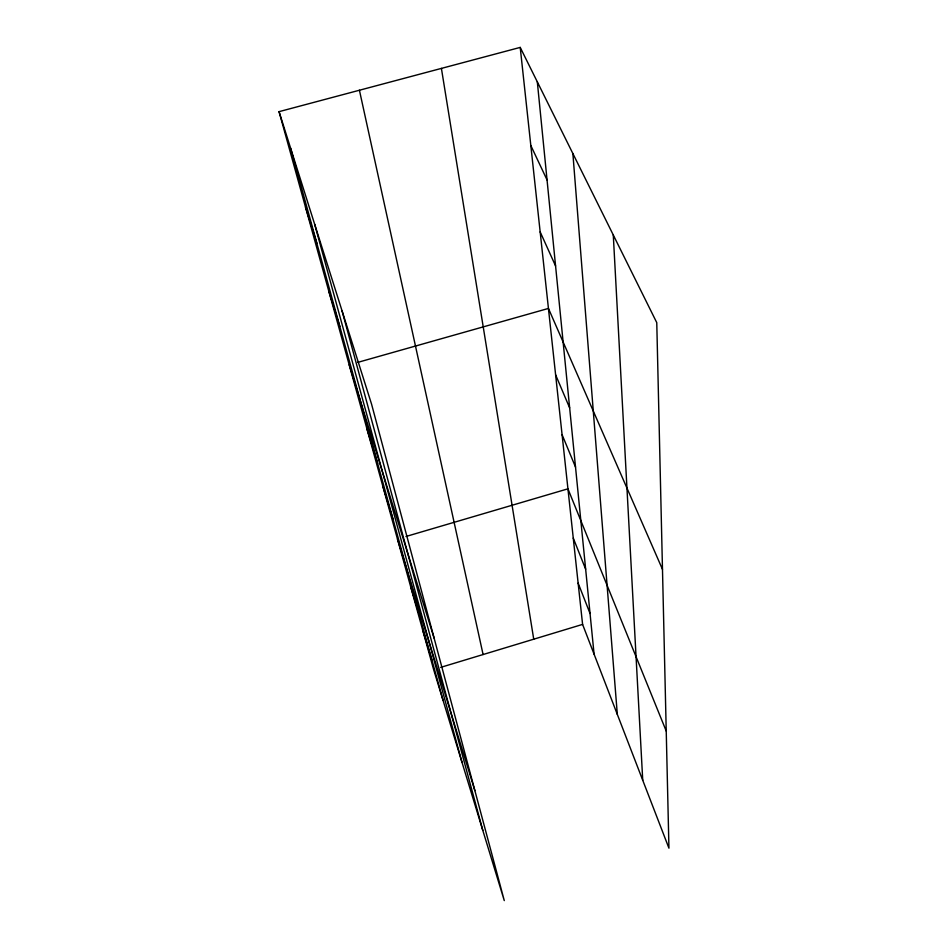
<?xml version="1.0" encoding="UTF-8"?>
<svg xmlns="http://www.w3.org/2000/svg" width="948" height="948" viewBox="0 0 948 948"><rect width="100%" height="100%" fill="white"/><g stroke="black" fill="none" stroke-linecap="round" stroke-linejoin="round"><path stroke-width="1.42" d="M440.69 667.38L582.593 624.4L520.215 47.4L279.056 111.651L433.615 669.525L504.277 900.6L371.557 404.121L279.056 111.651M405.957 536.497L567.935 488.824L666.231 731.074M357.657 362.409L548.442 308.432L662.486 569.381M520.215 47.4L656.763 322.64L668.944 848.176L582.593 624.4M530.833 145.554L547.043 179.93M540.17 231.893L555.575 265.95M555.623 374.851L569.641 407.865M562.081 434.67L575.519 467.08M573.267 538.097L585.651 569.191M578.138 583.115L590.047 613.522M305.469 206.996L316.845 243.233M328.66 290.704L339.822 326.456M349.196 364.802L434.113 638.123M366.983 429.006L377.636 463.43M382.98 486.762L393.384 520.464M397.461 538.997L474.865 790.608M410.614 586.48L420.485 618.665M422.618 629.816L432.241 661.242M290.598 148.172L443 700.205M314.665 224.249L462.008 762.37M342.05 310.826L482.805 830.389M359.422 90.238L483.089 654.535M441.413 68.398L533.736 639.201M537.315 81.848L594.076 654.132M572.876 153.54L617.314 714.365M613.285 235.009L642.732 780.228"/></g></svg>
